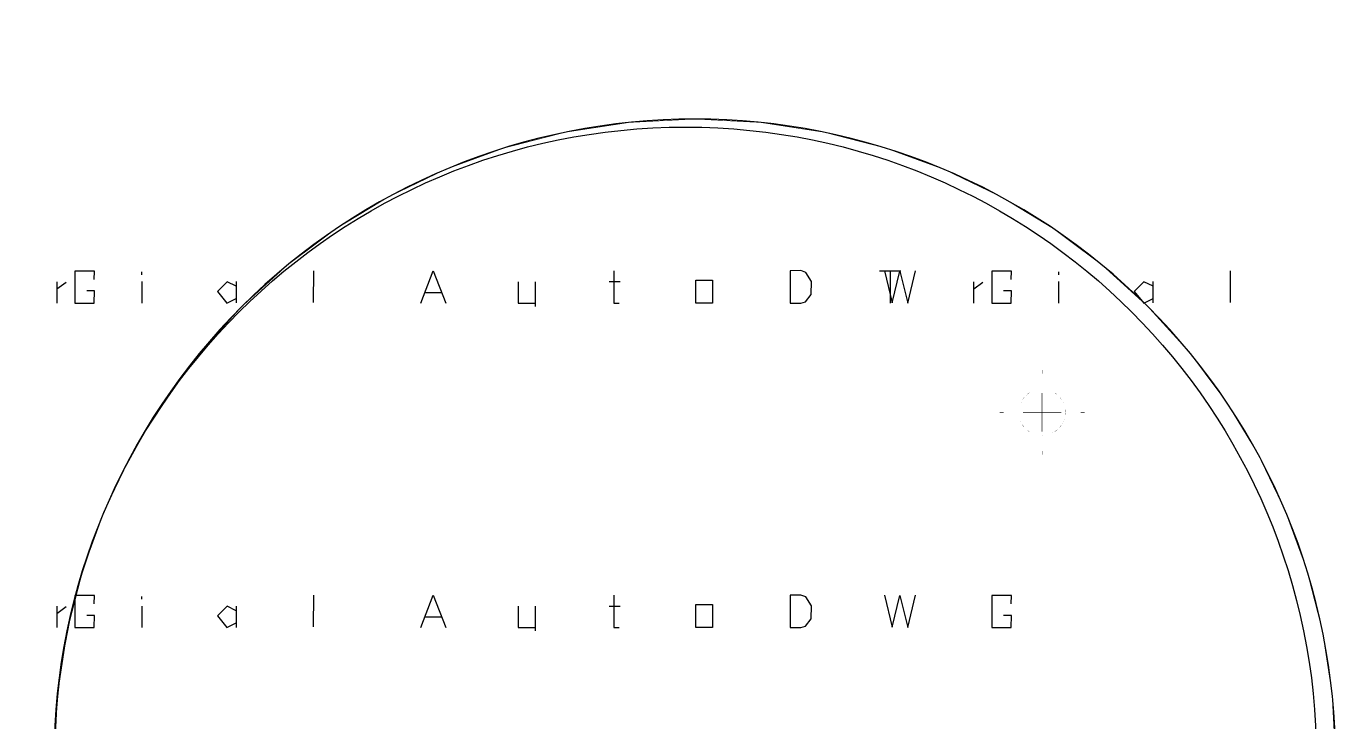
# Model space of a CAD drawing. Extents: x 0 to 595, y -1 to 841.
# Drawn here: x 305.9 to 475.9, y 534.6 to 624.8 of the extents above; entities that cross this region are included whole.
import ezdxf

# ---------------------------------------------------------------- set-up
doc = ezdxf.new("R2010")
doc.units = 0
doc.header["$MEASUREMENT"] = 0
doc.header["$XCLIPFRAME"] = 2
doc.linetypes.add('atContinuous2', pattern=[0])
for name, color, linetype in [('at_Entity', 7, 'Continuous'), ('at_Rect', 7, 'Continuous'), ('at_Solid', 7, 'Continuous'), ('at_Text', 7, 'Continuous')]:
    doc.layers.add(name, color=color, linetype=linetype)
picture_1 = doc.add_image_def('image1.jpg', size_in_pixel=(1446, 2048))

msp = doc.modelspace()

# ---------------------------------------------------------------- linework, layer by layer
at = {"color": 28}
for p, q in [((314.76, 593.03), (312.22, 593.03)), ((312.22, 593.03), (312.22, 588.89)), ((314.73, 591.97), (314.76, 593.03)), ((314.76, 590.47), (313.75, 590.47)), ((314.73, 588.89), (314.76, 590.47)), ((312.22, 588.89), (314.73, 588.89))]:
    msp.add_line(p, q, dxfattribs=at)
at = {"layer": 'at_Entity', "color": 28}
for p, q in [((416.56, 593.1), (419.34, 593.1)), ((417.94, 593.1), (417.94, 588.89)), ((428.75, 591.67), (428.75, 588.89)), ((428.78, 590.73), (429.96, 591.62)), ((439.78, 591.68), (439.78, 588.89)), ((439.79, 592.57), (439.79, 592.94)), ((450.85, 591.67), (449.59, 590.41)), ((452.02, 591.08), (450.85, 591.67)), ((452, 591.68), (452, 588.91)), ((462.03, 593.08), (462.02, 588.97)), ((449.59, 590.41), (450.82, 588.89)), ((450.82, 588.89), (452.02, 589.49)), ((320.9, 550.49), (320.9, 550.86)), ((343.14, 551), (343.12, 546.9)), ((309.86, 549.59), (309.86, 546.81)), ((309.89, 548.66), (311.07, 549.54)), ((320.88, 549.6), (320.88, 546.81)), ((331.96, 549.59), (330.7, 548.33)), ((333.12, 549), (331.96, 549.59)), ((333.11, 549.6), (333.11, 546.84)), ((330.7, 548.33), (331.93, 546.81)), ((331.93, 546.81), (333.12, 547.41))]:
    msp.add_line(p, q, dxfattribs=at)
at = {"layer": 'at_Entity', "color": 7}
for points in [[(309.55, 529.7, 0.0822, 0.0822, 0), (309.98, 538.2, 0.0822, 0.0822, 0), (311.24, 546.45, 0.0822, 0.0822, 0), (313.29, 554.42, 0.0822, 0.0822, 0), (316.08, 562.05, 0.0822, 0.0822, 0), (319.58, 569.31, 0.0822, 0.0822, 0), (323.73, 576.16, 0.0822, 0.0822, 0), (328.51, 582.55, 0.0822, 0.0822, 0), (333.87, 588.44, 0.0822, 0.0822, 0), (339.76, 593.8, 0.0822, 0.0822, 0), (346.15, 598.58, 0.0822, 0.0822, 0), (353, 602.73, 0.0822, 0.0822, 0), (360.26, 606.23, 0.0822, 0.0822, 0), (367.89, 609.02, 0.0822, 0.0822, 0), (375.86, 611.07, 0.0822, 0.0822, 0), (384.11, 612.33, 0.0822, 0.0822, 0), (392.61, 612.77, 0.0822, 0.0822, 0), (401.12, 612.33, 0.0822, 0.0822, 0), (409.37, 611.06, 0.0822, 0.0822, 0), (417.34, 609.01, 0.0822, 0.0822, 0), (424.97, 606.22, 0.0822, 0.0822, 0), (432.22, 602.73, 0.0822, 0.0822, 0), (439.06, 598.57, 0.0822, 0.0822, 0), (445.45, 593.79, 0.0822, 0.0822, 0), (451.34, 588.44, 0.0822, 0.0822, 0), (456.7, 582.54, 0.0822, 0.0822, 0), (461.47, 576.15, 0.0822, 0.0822, 0), (465.63, 569.31, 0.0822, 0.0822, 0), (469.12, 562.05, 0.0822, 0.0822, 0), (471.92, 554.42, 0.0822, 0.0822, 0), (473.97, 546.45, 0.0822, 0.0822, 0), (475.24, 538.2, 0.0822, 0.0822, 0), (475.68, 529.7, 0.0822, 0.0822, 0)], [(437.64, 579.75, 0.0487, 0.0487, 0), (437.64, 580.23, 0.0487, 0.0487, 0)], [(437.92, 577.73, 0.00212, 0.00212, 0), (437.96, 577.73, 0.00212, 0.00212, 0), (438, 577.71, 0.00212, 0.00212, 0), (438.11, 577.71, 0.00212, 0.00212, 0), (438.15, 577.69, 0.00212, 0.00212, 0), (438.21, 577.69, 0.00212, 0.00212, 0), (438.26, 577.67, 0.00212, 0.00212, 0), (438.32, 577.67, 0.00212, 0.00212, 0), (438.36, 577.65, 0.00212, 0.00212, 0), (438.4, 577.65, 0.00212, 0.00212, 0), (438.43, 577.63, 0.00212, 0.00212, 0), (438.47, 577.63, 0.00212, 0.00212, 0), (438.51, 577.61, 0.00212, 0.00212, 0), (438.53, 577.61, 0.00212, 0.00212, 0), (438.57, 577.59, 0.00212, 0.00212, 0), (438.62, 577.59, 0.00212, 0.00212, 0), (438.64, 577.56, 0.00212, 0.00212, 0), (438.68, 577.56, 0.00212, 0.00212, 0), (438.72, 577.54, 0.00212, 0.00212, 0), (438.74, 577.52, 0.00212, 0.00212, 0), (438.79, 577.52, 0.00212, 0.00212, 0), (438.81, 577.5, 0.00212, 0.00212, 0), (438.85, 577.48, 0.00212, 0.00212, 0), (438.89, 577.48, 0.00212, 0.00212, 0), (438.91, 577.46, 0.00212, 0.00212, 0), (438.96, 577.44, 0.00212, 0.00212, 0), (438.98, 577.42, 0.00212, 0.00212, 0), (439.02, 577.42, 0.00212, 0.00212, 0), (439.04, 577.39, 0.00212, 0.00212, 0), (439.08, 577.37, 0.00212, 0.00212, 0), (439.1, 577.35, 0.00212, 0.00212, 0), (439.15, 577.33, 0.00212, 0.00212, 0), (439.19, 577.31, 0.00212, 0.00212, 0), (439.23, 577.27, 0.00212, 0.00212, 0), (439.27, 577.27, 0.00212, 0.00212, 0), (439.29, 577.25, 0.00212, 0.00212, 0), (439.55, 577.06, 0.00212, 0.00212, 0), (439.57, 577.03, 0.00212, 0.00212, 0), (439.59, 577.01, 0.00212, 0.00212, 0), (439.63, 576.99, 0.00212, 0.00212, 0), (439.68, 576.95, 0.00212, 0.00212, 0), (439.7, 576.91, 0.00212, 0.00212, 0), (439.74, 576.89, 0.00212, 0.00212, 0), (439.78, 576.84, 0.00212, 0.00212, 0), (439.8, 576.8, 0.00212, 0.00212, 0), (439.85, 576.78, 0.00212, 0.00212, 0), (439.87, 576.76, 0.00212, 0.00212, 0), (439.89, 576.74, 0.00212, 0.00212, 0), (439.91, 576.7, 0.00212, 0.00212, 0), (439.93, 576.67, 0.00212, 0.00212, 0), (439.95, 576.65, 0.00212, 0.00212, 0), (440.14, 576.4, 0.00212, 0.00212, 0), (440.16, 576.38, 0.00212, 0.00212, 0), (440.16, 576.34, 0.00212, 0.00212, 0), (440.18, 576.31, 0.00212, 0.00212, 0), (440.21, 576.29, 0.00212, 0.00212, 0), (440.23, 576.25, 0.00212, 0.00212, 0), (440.25, 576.21, 0.00212, 0.00212, 0), (440.27, 576.19, 0.00212, 0.00212, 0), (440.29, 576.15, 0.00212, 0.00212, 0), (440.31, 576.12, 0.00212, 0.00212, 0), (440.31, 576.08, 0.00212, 0.00212, 0), (440.33, 576.06, 0.00212, 0.00212, 0), (440.35, 576.02, 0.00212, 0.00212, 0), (440.37, 576, 0.00212, 0.00212, 0), (440.37, 575.95, 0.00212, 0.00212, 0), (440.4, 575.91, 0.00212, 0.00212, 0), (440.42, 575.89, 0.00212, 0.00212, 0), (440.42, 575.85, 0.00212, 0.00212, 0), (440.44, 575.83, 0.00212, 0.00212, 0), (440.46, 575.79, 0.00212, 0.00212, 0), (440.46, 575.74, 0.00212, 0.00212, 0), (440.48, 575.72, 0.00212, 0.00212, 0), (440.48, 575.68, 0.00212, 0.00212, 0), (440.5, 575.64, 0.00212, 0.00212, 0), (440.5, 575.62, 0.00212, 0.00212, 0), (440.52, 575.57, 0.00212, 0.00212, 0), (440.52, 575.53, 0.00212, 0.00212, 0), (440.54, 575.51, 0.00212, 0.00212, 0), (440.54, 575.47, 0.00212, 0.00212, 0), (440.57, 575.42, 0.00212, 0.00212, 0), (440.57, 575.36, 0.00212, 0.00212, 0), (440.59, 575.32, 0.00212, 0.00212, 0), (440.59, 575.26, 0.00212, 0.00212, 0), (440.61, 575.21, 0.00212, 0.00212, 0), (440.61, 575.11, 0.00212, 0.00212, 0), (440.63, 575.06, 0.00212, 0.00212, 0), (440.63, 574.77, 0.00212, 0.00212, 0), (440.65, 574.73, 0.00212, 0.00212, 0), (440.63, 574.7, 0.00212, 0.00212, 0), (440.63, 574.41, 0.00212, 0.00212, 0), (440.61, 574.37, 0.00212, 0.00212, 0), (440.61, 574.26, 0.00212, 0.00212, 0), (440.59, 574.22, 0.00212, 0.00212, 0), (440.59, 574.15, 0.00212, 0.00212, 0), (440.57, 574.11, 0.00212, 0.00212, 0), (440.57, 574.05, 0.00212, 0.00212, 0), (440.54, 574.01, 0.00212, 0.00212, 0), (440.54, 573.96, 0.00212, 0.00212, 0), (440.52, 573.94, 0.00212, 0.00212, 0), (440.52, 573.9, 0.00212, 0.00212, 0), (440.5, 573.86, 0.00212, 0.00212, 0), (440.5, 573.84, 0.00212, 0.00212, 0), (440.48, 573.79, 0.00212, 0.00212, 0), (440.48, 573.75, 0.00212, 0.00212, 0), (440.46, 573.73, 0.00212, 0.00212, 0), (440.46, 573.69, 0.00212, 0.00212, 0), (440.44, 573.65, 0.00212, 0.00212, 0), (440.42, 573.62, 0.00212, 0.00212, 0), (440.42, 573.58, 0.00212, 0.00212, 0), (440.4, 573.56, 0.00212, 0.00212, 0), (440.37, 573.52, 0.00212, 0.00212, 0), (440.37, 573.48, 0.00212, 0.00212, 0), (440.35, 573.46, 0.00212, 0.00212, 0), (440.33, 573.41, 0.00212, 0.00212, 0), (440.31, 573.39, 0.00212, 0.00212, 0), (440.31, 573.35, 0.00212, 0.00212, 0), (440.29, 573.33, 0.00212, 0.00212, 0), (440.27, 573.29, 0.00212, 0.00212, 0), (440.25, 573.26, 0.00212, 0.00212, 0), (440.23, 573.22, 0.00212, 0.00212, 0), (440.21, 573.18, 0.00212, 0.00212, 0), (440.18, 573.16, 0.00212, 0.00212, 0), (440.16, 573.14, 0.00212, 0.00212, 0), (440.16, 573.1, 0.00212, 0.00212, 0), (440.14, 573.07, 0.00212, 0.00212, 0), (439.95, 572.82, 0.00212, 0.00212, 0), (439.93, 572.8, 0.00212, 0.00212, 0), (439.91, 572.78, 0.00212, 0.00212, 0), (439.89, 572.74, 0.00212, 0.00212, 0), (439.87, 572.71, 0.00212, 0.00212, 0), (439.85, 572.69, 0.00212, 0.00212, 0), (439.8, 572.67, 0.00212, 0.00212, 0), (439.78, 572.63, 0.00212, 0.00212, 0), (439.76, 572.61, 0.00212, 0.00212, 0), (439.74, 572.59, 0.00212, 0.00212, 0), (439.7, 572.57, 0.00212, 0.00212, 0), (439.68, 572.52, 0.00212, 0.00212, 0), (439.63, 572.48, 0.00212, 0.00212, 0), (439.59, 572.46, 0.00212, 0.00212, 0), (439.55, 572.42, 0.00212, 0.00212, 0), (439.29, 572.23, 0.00212, 0.00212, 0), (439.27, 572.21, 0.00212, 0.00212, 0), (439.23, 572.21, 0.00212, 0.00212, 0), (439.21, 572.18, 0.00212, 0.00212, 0), (439.19, 572.16, 0.00212, 0.00212, 0), (439.1, 572.12, 0.00212, 0.00212, 0), (439.08, 572.1, 0.00212, 0.00212, 0), (439.04, 572.08, 0.00212, 0.00212, 0), (439.02, 572.06, 0.00212, 0.00212, 0), (438.98, 572.06, 0.00212, 0.00212, 0), (438.96, 572.04, 0.00212, 0.00212, 0), (438.91, 572.01, 0.00212, 0.00212, 0), (438.89, 571.99, 0.00212, 0.00212, 0), (438.85, 571.99, 0.00212, 0.00212, 0), (438.81, 571.97, 0.00212, 0.00212, 0), (438.79, 571.95, 0.00212, 0.00212, 0), (438.74, 571.95, 0.00212, 0.00212, 0), (438.72, 571.93, 0.00212, 0.00212, 0), (438.68, 571.91, 0.00212, 0.00212, 0), (438.64, 571.91, 0.00212, 0.00212, 0), (438.62, 571.89, 0.00212, 0.00212, 0), (438.57, 571.89, 0.00212, 0.00212, 0), (438.53, 571.87, 0.00212, 0.00212, 0), (438.51, 571.87, 0.00212, 0.00212, 0), (438.47, 571.85, 0.00212, 0.00212, 0), (438.43, 571.85, 0.00212, 0.00212, 0), (438.4, 571.82, 0.00212, 0.00212, 0), (438.36, 571.82, 0.00212, 0.00212, 0), (438.32, 571.8, 0.00212, 0.00212, 0), (438.26, 571.8, 0.00212, 0.00212, 0), (438.21, 571.78, 0.00212, 0.00212, 0), (438.15, 571.78, 0.00212, 0.00212, 0), (438.11, 571.76, 0.00212, 0.00212, 0), (438, 571.76, 0.00212, 0.00212, 0), (437.96, 571.74, 0.00212, 0.00212, 0), (437.66, 571.74, 0.00212, 0.00212, 0), (437.64, 571.72, 0.00212, 0.00212, 0), (437.6, 571.74, 0.00212, 0.00212, 0), (437.3, 571.74, 0.00212, 0.00212, 0), (437.26, 571.76, 0.00212, 0.00212, 0), (437.16, 571.76, 0.00212, 0.00212, 0), (437.11, 571.78, 0.00212, 0.00212, 0), (437.05, 571.78, 0.00212, 0.00212, 0), (437.01, 571.8, 0.00212, 0.00212, 0), (436.94, 571.8, 0.00212, 0.00212, 0), (436.9, 571.82, 0.00212, 0.00212, 0), (436.86, 571.82, 0.00212, 0.00212, 0), (436.84, 571.85, 0.00212, 0.00212, 0), (436.8, 571.85, 0.00212, 0.00212, 0), (436.75, 571.87, 0.00212, 0.00212, 0), (436.73, 571.87, 0.00212, 0.00212, 0), (436.69, 571.89, 0.00212, 0.00212, 0), (436.65, 571.89, 0.00212, 0.00212, 0), (436.63, 571.91, 0.00212, 0.00212, 0), (436.58, 571.91, 0.00212, 0.00212, 0), (436.54, 571.93, 0.00212, 0.00212, 0), (436.52, 571.95, 0.00212, 0.00212, 0), (436.48, 571.95, 0.00212, 0.00212, 0), (436.46, 571.97, 0.00212, 0.00212, 0), (436.41, 571.99, 0.00212, 0.00212, 0), (436.37, 571.99, 0.00212, 0.00212, 0), (436.35, 572.01, 0.00212, 0.00212, 0), (436.31, 572.04, 0.00212, 0.00212, 0), (436.29, 572.06, 0.00212, 0.00212, 0), (436.24, 572.06, 0.00212, 0.00212, 0), (436.22, 572.08, 0.00212, 0.00212, 0), (436.18, 572.1, 0.00212, 0.00212, 0), (436.16, 572.12, 0.00212, 0.00212, 0), (436.12, 572.14, 0.00212, 0.00212, 0), (436.08, 572.16, 0.00212, 0.00212, 0), (436.03, 572.21, 0.00212, 0.00212, 0), (435.99, 572.21, 0.00212, 0.00212, 0), (435.97, 572.23, 0.00212, 0.00212, 0), (435.71, 572.42, 0.00212, 0.00212, 0), (435.69, 572.44, 0.00212, 0.00212, 0), (435.67, 572.46, 0.00212, 0.00212, 0), (435.63, 572.48, 0.00212, 0.00212, 0), (435.61, 572.5, 0.00212, 0.00212, 0), (435.59, 572.52, 0.00212, 0.00212, 0), (435.57, 572.57, 0.00212, 0.00212, 0), (435.52, 572.59, 0.00212, 0.00212, 0), (435.5, 572.61, 0.00212, 0.00212, 0), (435.48, 572.63, 0.00212, 0.00212, 0), (435.46, 572.67, 0.00212, 0.00212, 0), (435.42, 572.69, 0.00212, 0.00212, 0), (435.38, 572.74, 0.00212, 0.00212, 0), (435.35, 572.78, 0.00212, 0.00212, 0), (435.33, 572.8, 0.00212, 0.00212, 0), (435.31, 572.82, 0.00212, 0.00212, 0), (435.12, 573.07, 0.00212, 0.00212, 0), (435.1, 573.1, 0.00212, 0.00212, 0), (435.1, 573.14, 0.00212, 0.00212, 0), (435.06, 573.18, 0.00212, 0.00212, 0), (435.04, 573.22, 0.00212, 0.00212, 0), (435.02, 573.26, 0.00212, 0.00212, 0), (434.99, 573.29, 0.00212, 0.00212, 0), (434.97, 573.33, 0.00212, 0.00212, 0), (434.95, 573.35, 0.00212, 0.00212, 0), (434.95, 573.39, 0.00212, 0.00212, 0), (434.93, 573.41, 0.00212, 0.00212, 0), (434.91, 573.46, 0.00212, 0.00212, 0), (434.89, 573.48, 0.00212, 0.00212, 0), (434.89, 573.52, 0.00212, 0.00212, 0), (434.87, 573.56, 0.00212, 0.00212, 0), (434.85, 573.58, 0.00212, 0.00212, 0), (434.85, 573.62, 0.00212, 0.00212, 0), (434.83, 573.65, 0.00212, 0.00212, 0), (434.8, 573.69, 0.00212, 0.00212, 0), (434.8, 573.73, 0.00212, 0.00212, 0), (434.78, 573.75, 0.00212, 0.00212, 0), (434.78, 573.79, 0.00212, 0.00212, 0), (434.76, 573.84, 0.00212, 0.00212, 0), (434.76, 573.86, 0.00212, 0.00212, 0), (434.74, 573.9, 0.00212, 0.00212, 0), (434.74, 573.94, 0.00212, 0.00212, 0), (434.72, 573.96, 0.00212, 0.00212, 0), (434.72, 574.01, 0.00212, 0.00212, 0), (434.7, 574.05, 0.00212, 0.00212, 0), (434.7, 574.11, 0.00212, 0.00212, 0), (434.68, 574.15, 0.00212, 0.00212, 0), (434.68, 574.22, 0.00212, 0.00212, 0), (434.66, 574.26, 0.00212, 0.00212, 0), (434.66, 574.37, 0.00212, 0.00212, 0), (434.63, 574.41, 0.00212, 0.00212, 0), (434.63, 574.45, 0.00212, 0.00212, 0)], [(434.63, 575.02, 0.00212, 0.00212, 0), (434.63, 575.06, 0.00212, 0.00212, 0), (434.66, 575.11, 0.00212, 0.00212, 0), (434.66, 575.21, 0.00212, 0.00212, 0), (434.68, 575.26, 0.00212, 0.00212, 0), (434.68, 575.32, 0.00212, 0.00212, 0), (434.7, 575.36, 0.00212, 0.00212, 0), (434.7, 575.42, 0.00212, 0.00212, 0), (434.72, 575.47, 0.00212, 0.00212, 0), (434.72, 575.51, 0.00212, 0.00212, 0), (434.74, 575.53, 0.00212, 0.00212, 0), (434.74, 575.57, 0.00212, 0.00212, 0), (434.76, 575.62, 0.00212, 0.00212, 0), (434.76, 575.64, 0.00212, 0.00212, 0), (434.78, 575.68, 0.00212, 0.00212, 0), (434.78, 575.72, 0.00212, 0.00212, 0), (434.8, 575.74, 0.00212, 0.00212, 0), (434.8, 575.79, 0.00212, 0.00212, 0), (434.83, 575.83, 0.00212, 0.00212, 0), (434.85, 575.85, 0.00212, 0.00212, 0), (434.85, 575.89, 0.00212, 0.00212, 0), (434.87, 575.91, 0.00212, 0.00212, 0), (434.89, 575.95, 0.00212, 0.00212, 0), (434.89, 576, 0.00212, 0.00212, 0), (434.91, 576.02, 0.00212, 0.00212, 0), (434.93, 576.06, 0.00212, 0.00212, 0), (434.95, 576.08, 0.00212, 0.00212, 0), (434.95, 576.12, 0.00212, 0.00212, 0), (434.97, 576.15, 0.00212, 0.00212, 0), (434.99, 576.19, 0.00212, 0.00212, 0), (435.02, 576.21, 0.00212, 0.00212, 0), (435.06, 576.29, 0.00212, 0.00212, 0), (435.08, 576.31, 0.00212, 0.00212, 0), (435.1, 576.34, 0.00212, 0.00212, 0), (435.1, 576.38, 0.00212, 0.00212, 0), (435.12, 576.4, 0.00212, 0.00212, 0)], [(434.63, 575.02, 0.00212, 0.00212, 0), (434.63, 575.06, 0.00212, 0.00212, 0), (434.66, 575.11, 0.00212, 0.00212, 0), (434.66, 575.21, 0.00212, 0.00212, 0), (434.68, 575.26, 0.00212, 0.00212, 0), (434.68, 575.32, 0.00212, 0.00212, 0), (434.7, 575.36, 0.00212, 0.00212, 0), (434.7, 575.42, 0.00212, 0.00212, 0), (434.72, 575.47, 0.00212, 0.00212, 0), (434.72, 575.51, 0.00212, 0.00212, 0), (434.74, 575.53, 0.00212, 0.00212, 0), (434.74, 575.57, 0.00212, 0.00212, 0), (434.76, 575.62, 0.00212, 0.00212, 0), (434.76, 575.64, 0.00212, 0.00212, 0), (434.78, 575.68, 0.00212, 0.00212, 0), (434.78, 575.72, 0.00212, 0.00212, 0), (434.8, 575.74, 0.00212, 0.00212, 0), (434.8, 575.79, 0.00212, 0.00212, 0), (434.83, 575.83, 0.00212, 0.00212, 0), (434.85, 575.85, 0.00212, 0.00212, 0), (434.85, 575.89, 0.00212, 0.00212, 0), (434.87, 575.91, 0.00212, 0.00212, 0), (434.89, 575.95, 0.00212, 0.00212, 0), (434.89, 576, 0.00212, 0.00212, 0), (434.91, 576.02, 0.00212, 0.00212, 0), (434.93, 576.06, 0.00212, 0.00212, 0), (434.95, 576.08, 0.00212, 0.00212, 0), (434.95, 576.12, 0.00212, 0.00212, 0), (434.97, 576.15, 0.00212, 0.00212, 0), (434.99, 576.19, 0.00212, 0.00212, 0), (435.02, 576.21, 0.00212, 0.00212, 0), (435.06, 576.29, 0.00212, 0.00212, 0), (435.08, 576.31, 0.00212, 0.00212, 0), (435.1, 576.34, 0.00212, 0.00212, 0), (435.1, 576.38, 0.00212, 0.00212, 0), (435.12, 576.4, 0.00212, 0.00212, 0)], [(435.12, 576.4, 0.0318, 0.0318, 0), (435.31, 576.65, 0.0318, 0.0318, 0)], [(435.12, 576.4, 0.0318, 0.0318, 0), (435.31, 576.65, 0.0318, 0.0318, 0)], [(435.31, 576.65, 0.00212, 0.00212, 0), (435.35, 576.7, 0.00212, 0.00212, 0), (435.38, 576.74, 0.00212, 0.00212, 0), (435.4, 576.76, 0.00212, 0.00212, 0), (435.42, 576.78, 0.00212, 0.00212, 0), (435.46, 576.8, 0.00212, 0.00212, 0), (435.48, 576.84, 0.00212, 0.00212, 0), (435.5, 576.87, 0.00212, 0.00212, 0), (435.52, 576.89, 0.00212, 0.00212, 0), (435.57, 576.91, 0.00212, 0.00212, 0), (435.59, 576.95, 0.00212, 0.00212, 0), (435.61, 576.97, 0.00212, 0.00212, 0), (435.63, 576.99, 0.00212, 0.00212, 0), (435.67, 577.01, 0.00212, 0.00212, 0), (435.69, 577.03, 0.00212, 0.00212, 0), (435.71, 577.06, 0.00212, 0.00212, 0), (435.97, 577.25, 0.00212, 0.00212, 0), (435.99, 577.27, 0.00212, 0.00212, 0), (436.03, 577.27, 0.00212, 0.00212, 0), (436.05, 577.29, 0.00212, 0.00212, 0), (436.08, 577.31, 0.00212, 0.00212, 0), (436.12, 577.33, 0.00212, 0.00212, 0), (436.16, 577.35, 0.00212, 0.00212, 0), (436.18, 577.37, 0.00212, 0.00212, 0), (436.22, 577.39, 0.00212, 0.00212, 0), (436.24, 577.42, 0.00212, 0.00212, 0), (436.29, 577.42, 0.00212, 0.00212, 0), (436.31, 577.44, 0.00212, 0.00212, 0), (436.35, 577.46, 0.00212, 0.00212, 0), (436.37, 577.48, 0.00212, 0.00212, 0), (436.41, 577.48, 0.00212, 0.00212, 0), (436.46, 577.5, 0.00212, 0.00212, 0), (436.48, 577.52, 0.00212, 0.00212, 0), (436.52, 577.52, 0.00212, 0.00212, 0), (436.54, 577.54, 0.00212, 0.00212, 0), (436.58, 577.56, 0.00212, 0.00212, 0), (436.63, 577.56, 0.00212, 0.00212, 0), (436.65, 577.59, 0.00212, 0.00212, 0), (436.69, 577.59, 0.00212, 0.00212, 0), (436.73, 577.61, 0.00212, 0.00212, 0), (436.75, 577.61, 0.00212, 0.00212, 0), (436.8, 577.63, 0.00212, 0.00212, 0), (436.84, 577.63, 0.00212, 0.00212, 0), (436.86, 577.65, 0.00212, 0.00212, 0), (436.9, 577.65, 0.00212, 0.00212, 0), (436.94, 577.67, 0.00212, 0.00212, 0), (437.01, 577.67, 0.00212, 0.00212, 0), (437.05, 577.69, 0.00212, 0.00212, 0), (437.11, 577.69, 0.00212, 0.00212, 0), (437.16, 577.71, 0.00212, 0.00212, 0), (437.26, 577.71, 0.00212, 0.00212, 0), (437.3, 577.73, 0.00212, 0.00212, 0), (437.35, 577.73, 0.00212, 0.00212, 0)], [(435.31, 576.65, 0.003, 0.003, 0), (435.35, 576.7, 0.003, 0.003, 0), (435.38, 576.74, 0.003, 0.003, 0), (435.4, 576.76, 0.003, 0.003, 0), (435.42, 576.78, 0.003, 0.003, 0), (435.46, 576.8, 0.003, 0.003, 0), (435.48, 576.84, 0.003, 0.003, 0), (435.5, 576.87, 0.003, 0.003, 0), (435.52, 576.89, 0.003, 0.003, 0), (435.57, 576.91, 0.003, 0.003, 0), (435.59, 576.95, 0.003, 0.003, 0), (435.61, 576.97, 0.003, 0.003, 0), (435.63, 576.99, 0.003, 0.003, 0), (435.67, 577.01, 0.003, 0.003, 0), (435.69, 577.03, 0.003, 0.003, 0), (435.71, 577.06, 0.003, 0.003, 0)], [(435.71, 577.06, 0.0318, 0.0318, 0), (435.97, 577.25, 0.0318, 0.0318, 0)], [(435.97, 577.25, 0.00212, 0.00212, 0), (435.99, 577.27, 0.00212, 0.00212, 0), (436.03, 577.27, 0.00212, 0.00212, 0), (436.05, 577.29, 0.00212, 0.00212, 0), (436.08, 577.31, 0.00212, 0.00212, 0), (436.12, 577.33, 0.00212, 0.00212, 0), (436.16, 577.35, 0.00212, 0.00212, 0), (436.18, 577.37, 0.00212, 0.00212, 0), (436.22, 577.39, 0.00212, 0.00212, 0), (436.24, 577.42, 0.00212, 0.00212, 0), (436.29, 577.42, 0.00212, 0.00212, 0), (436.31, 577.44, 0.00212, 0.00212, 0), (436.35, 577.46, 0.00212, 0.00212, 0), (436.37, 577.48, 0.00212, 0.00212, 0), (436.41, 577.48, 0.00212, 0.00212, 0), (436.46, 577.5, 0.00212, 0.00212, 0), (436.48, 577.52, 0.00212, 0.00212, 0), (436.52, 577.52, 0.00212, 0.00212, 0), (436.54, 577.54, 0.00212, 0.00212, 0), (436.58, 577.56, 0.00212, 0.00212, 0), (436.63, 577.56, 0.00212, 0.00212, 0), (436.65, 577.59, 0.00212, 0.00212, 0), (436.69, 577.59, 0.00212, 0.00212, 0), (436.73, 577.61, 0.00212, 0.00212, 0), (436.75, 577.61, 0.00212, 0.00212, 0), (436.8, 577.63, 0.00212, 0.00212, 0), (436.84, 577.63, 0.00212, 0.00212, 0), (436.86, 577.65, 0.00212, 0.00212, 0), (436.9, 577.65, 0.00212, 0.00212, 0), (436.94, 577.67, 0.00212, 0.00212, 0), (437.01, 577.67, 0.00212, 0.00212, 0), (437.05, 577.69, 0.00212, 0.00212, 0), (437.11, 577.69, 0.00212, 0.00212, 0), (437.16, 577.71, 0.00212, 0.00212, 0), (437.26, 577.71, 0.00212, 0.00212, 0), (437.3, 577.73, 0.00212, 0.00212, 0), (437.35, 577.73, 0.00212, 0.00212, 0)], [(437.64, 574.73, 0.0822, 0.0822, 0), (437.64, 577.25, 0.0822, 0.0822, 0)], [(437.92, 577.73, 0.00212, 0.00212, 0), (437.96, 577.73, 0.00212, 0.00212, 0), (438, 577.71, 0.00212, 0.00212, 0), (438.11, 577.71, 0.00212, 0.00212, 0), (438.15, 577.69, 0.00212, 0.00212, 0), (438.21, 577.69, 0.00212, 0.00212, 0), (438.26, 577.67, 0.00212, 0.00212, 0), (438.32, 577.67, 0.00212, 0.00212, 0), (438.36, 577.65, 0.00212, 0.00212, 0), (438.4, 577.65, 0.00212, 0.00212, 0), (438.43, 577.63, 0.00212, 0.00212, 0), (438.47, 577.63, 0.00212, 0.00212, 0), (438.51, 577.61, 0.00212, 0.00212, 0), (438.53, 577.61, 0.00212, 0.00212, 0), (438.57, 577.59, 0.00212, 0.00212, 0), (438.62, 577.59, 0.00212, 0.00212, 0), (438.64, 577.56, 0.00212, 0.00212, 0), (438.68, 577.56, 0.00212, 0.00212, 0), (438.72, 577.54, 0.00212, 0.00212, 0), (438.74, 577.52, 0.00212, 0.00212, 0), (438.79, 577.52, 0.00212, 0.00212, 0), (438.81, 577.5, 0.00212, 0.00212, 0), (438.85, 577.48, 0.00212, 0.00212, 0), (438.89, 577.48, 0.00212, 0.00212, 0), (438.91, 577.46, 0.00212, 0.00212, 0), (438.96, 577.44, 0.00212, 0.00212, 0), (438.98, 577.42, 0.00212, 0.00212, 0), (439.02, 577.42, 0.00212, 0.00212, 0), (439.04, 577.39, 0.00212, 0.00212, 0), (439.08, 577.37, 0.00212, 0.00212, 0), (439.1, 577.35, 0.00212, 0.00212, 0), (439.15, 577.33, 0.00212, 0.00212, 0), (439.19, 577.31, 0.00212, 0.00212, 0), (439.23, 577.27, 0.00212, 0.00212, 0), (439.27, 577.27, 0.00212, 0.00212, 0), (439.29, 577.25, 0.00212, 0.00212, 0)], [(439.29, 577.25, 0.0318, 0.0318, 0), (439.55, 577.06, 0.0318, 0.0318, 0)], [(439.55, 577.06, 0.003, 0.003, 0), (439.57, 577.03, 0.003, 0.003, 0), (439.59, 577.01, 0.003, 0.003, 0), (439.63, 576.99, 0.003, 0.003, 0), (439.68, 576.95, 0.003, 0.003, 0), (439.7, 576.91, 0.003, 0.003, 0), (439.74, 576.89, 0.003, 0.003, 0), (439.78, 576.84, 0.003, 0.003, 0), (439.8, 576.8, 0.003, 0.003, 0), (439.85, 576.78, 0.003, 0.003, 0), (439.87, 576.76, 0.003, 0.003, 0), (439.89, 576.74, 0.003, 0.003, 0), (439.91, 576.7, 0.003, 0.003, 0), (439.93, 576.67, 0.003, 0.003, 0), (439.95, 576.65, 0.003, 0.003, 0)], [(439.95, 576.65, 0.0318, 0.0318, 0), (440.14, 576.4, 0.0318, 0.0318, 0)], [(440.14, 576.4, 0.00212, 0.00212, 0), (440.16, 576.38, 0.00212, 0.00212, 0), (440.16, 576.34, 0.00212, 0.00212, 0), (440.18, 576.31, 0.00212, 0.00212, 0), (440.21, 576.29, 0.00212, 0.00212, 0), (440.23, 576.25, 0.00212, 0.00212, 0), (440.25, 576.21, 0.00212, 0.00212, 0), (440.27, 576.19, 0.00212, 0.00212, 0), (440.29, 576.15, 0.00212, 0.00212, 0), (440.31, 576.12, 0.00212, 0.00212, 0), (440.31, 576.08, 0.00212, 0.00212, 0), (440.33, 576.06, 0.00212, 0.00212, 0), (440.35, 576.02, 0.00212, 0.00212, 0), (440.37, 576, 0.00212, 0.00212, 0), (440.37, 575.95, 0.00212, 0.00212, 0), (440.4, 575.91, 0.00212, 0.00212, 0), (440.42, 575.89, 0.00212, 0.00212, 0), (440.42, 575.85, 0.00212, 0.00212, 0), (440.44, 575.83, 0.00212, 0.00212, 0), (440.46, 575.79, 0.00212, 0.00212, 0), (440.46, 575.74, 0.00212, 0.00212, 0), (440.48, 575.72, 0.00212, 0.00212, 0), (440.48, 575.68, 0.00212, 0.00212, 0), (440.5, 575.64, 0.00212, 0.00212, 0), (440.5, 575.62, 0.00212, 0.00212, 0), (440.52, 575.57, 0.00212, 0.00212, 0), (440.52, 575.53, 0.00212, 0.00212, 0), (440.54, 575.51, 0.00212, 0.00212, 0), (440.54, 575.47, 0.00212, 0.00212, 0), (440.57, 575.42, 0.00212, 0.00212, 0), (440.57, 575.36, 0.00212, 0.00212, 0), (440.59, 575.32, 0.00212, 0.00212, 0), (440.59, 575.26, 0.00212, 0.00212, 0), (440.61, 575.21, 0.00212, 0.00212, 0), (440.61, 575.11, 0.00212, 0.00212, 0), (440.63, 575.06, 0.00212, 0.00212, 0), (440.63, 574.77, 0.00212, 0.00212, 0), (440.65, 574.73, 0.00212, 0.00212, 0), (440.63, 574.7, 0.00212, 0.00212, 0), (440.63, 574.41, 0.00212, 0.00212, 0), (440.61, 574.37, 0.00212, 0.00212, 0), (440.61, 574.26, 0.00212, 0.00212, 0), (440.59, 574.22, 0.00212, 0.00212, 0), (440.59, 574.15, 0.00212, 0.00212, 0), (440.57, 574.11, 0.00212, 0.00212, 0), (440.57, 574.05, 0.00212, 0.00212, 0), (440.54, 574.01, 0.00212, 0.00212, 0), (440.54, 573.96, 0.00212, 0.00212, 0), (440.52, 573.94, 0.00212, 0.00212, 0), (440.52, 573.9, 0.00212, 0.00212, 0), (440.5, 573.86, 0.00212, 0.00212, 0), (440.5, 573.84, 0.00212, 0.00212, 0), (440.48, 573.79, 0.00212, 0.00212, 0), (440.48, 573.75, 0.00212, 0.00212, 0), (440.46, 573.73, 0.00212, 0.00212, 0), (440.46, 573.69, 0.00212, 0.00212, 0), (440.44, 573.65, 0.00212, 0.00212, 0), (440.42, 573.62, 0.00212, 0.00212, 0), (440.42, 573.58, 0.00212, 0.00212, 0), (440.4, 573.56, 0.00212, 0.00212, 0), (440.37, 573.52, 0.00212, 0.00212, 0), (440.37, 573.48, 0.00212, 0.00212, 0), (440.35, 573.46, 0.00212, 0.00212, 0), (440.33, 573.41, 0.00212, 0.00212, 0), (440.31, 573.39, 0.00212, 0.00212, 0), (440.31, 573.35, 0.00212, 0.00212, 0), (440.29, 573.33, 0.00212, 0.00212, 0), (440.27, 573.29, 0.00212, 0.00212, 0), (440.25, 573.26, 0.00212, 0.00212, 0), (440.23, 573.22, 0.00212, 0.00212, 0), (440.21, 573.18, 0.00212, 0.00212, 0), (440.18, 573.16, 0.00212, 0.00212, 0), (440.16, 573.14, 0.00212, 0.00212, 0), (440.16, 573.1, 0.00212, 0.00212, 0), (440.14, 573.07, 0.00212, 0.00212, 0)], [(432.64, 574.73, 0.0508, 0.0508, 0), (432.14, 574.73, 0.0508, 0.0508, 0)], [(435.12, 573.07, 0.00212, 0.00212, 0), (435.1, 573.1, 0.00212, 0.00212, 0), (435.1, 573.14, 0.00212, 0.00212, 0), (435.06, 573.18, 0.00212, 0.00212, 0), (435.04, 573.22, 0.00212, 0.00212, 0), (435.02, 573.26, 0.00212, 0.00212, 0), (434.99, 573.29, 0.00212, 0.00212, 0), (434.97, 573.33, 0.00212, 0.00212, 0), (434.95, 573.35, 0.00212, 0.00212, 0), (434.95, 573.39, 0.00212, 0.00212, 0), (434.93, 573.41, 0.00212, 0.00212, 0), (434.91, 573.46, 0.00212, 0.00212, 0), (434.89, 573.48, 0.00212, 0.00212, 0), (434.89, 573.52, 0.00212, 0.00212, 0), (434.87, 573.56, 0.00212, 0.00212, 0), (434.85, 573.58, 0.00212, 0.00212, 0), (434.85, 573.62, 0.00212, 0.00212, 0), (434.83, 573.65, 0.00212, 0.00212, 0), (434.8, 573.69, 0.00212, 0.00212, 0), (434.8, 573.73, 0.00212, 0.00212, 0), (434.78, 573.75, 0.00212, 0.00212, 0), (434.78, 573.79, 0.00212, 0.00212, 0), (434.76, 573.84, 0.00212, 0.00212, 0), (434.76, 573.86, 0.00212, 0.00212, 0), (434.74, 573.9, 0.00212, 0.00212, 0), (434.74, 573.94, 0.00212, 0.00212, 0), (434.72, 573.96, 0.00212, 0.00212, 0), (434.72, 574.01, 0.00212, 0.00212, 0), (434.7, 574.05, 0.00212, 0.00212, 0), (434.7, 574.11, 0.00212, 0.00212, 0), (434.68, 574.15, 0.00212, 0.00212, 0), (434.68, 574.22, 0.00212, 0.00212, 0), (434.66, 574.26, 0.00212, 0.00212, 0), (434.66, 574.37, 0.00212, 0.00212, 0), (434.63, 574.41, 0.00212, 0.00212, 0), (434.63, 574.45, 0.00212, 0.00212, 0)], [(437.64, 574.73, 0.0822, 0.0822, 0), (435.14, 574.73, 0.0822, 0.0822, 0)], [(437.64, 574.73, 0.0822, 0.0822, 0), (437.64, 572.23, 0.0822, 0.0822, 0)], [(437.64, 574.73, 0.0822, 0.0822, 0), (440.14, 574.73, 0.0822, 0.0822, 0)], [(442.64, 574.73, 0.0508, 0.0508, 0), (443.15, 574.73, 0.0508, 0.0508, 0)], [(435.31, 572.82, 0.0318, 0.0318, 0), (435.12, 573.07, 0.0318, 0.0318, 0)], [(435.71, 572.42, 0.003, 0.003, 0), (435.69, 572.44, 0.003, 0.003, 0), (435.67, 572.46, 0.003, 0.003, 0), (435.63, 572.48, 0.003, 0.003, 0), (435.61, 572.5, 0.003, 0.003, 0), (435.59, 572.52, 0.003, 0.003, 0), (435.57, 572.57, 0.003, 0.003, 0), (435.52, 572.59, 0.003, 0.003, 0), (435.5, 572.61, 0.003, 0.003, 0), (435.48, 572.63, 0.003, 0.003, 0), (435.46, 572.67, 0.003, 0.003, 0), (435.42, 572.69, 0.003, 0.003, 0), (435.38, 572.74, 0.003, 0.003, 0), (435.35, 572.78, 0.003, 0.003, 0), (435.33, 572.8, 0.003, 0.003, 0), (435.31, 572.82, 0.003, 0.003, 0)], [(439.95, 572.82, 0.003, 0.003, 0), (439.93, 572.8, 0.003, 0.003, 0), (439.91, 572.78, 0.003, 0.003, 0), (439.89, 572.74, 0.003, 0.003, 0), (439.87, 572.71, 0.003, 0.003, 0), (439.85, 572.69, 0.003, 0.003, 0), (439.8, 572.67, 0.003, 0.003, 0), (439.78, 572.63, 0.003, 0.003, 0), (439.76, 572.61, 0.003, 0.003, 0), (439.74, 572.59, 0.003, 0.003, 0), (439.7, 572.57, 0.003, 0.003, 0), (439.68, 572.52, 0.003, 0.003, 0), (439.63, 572.48, 0.003, 0.003, 0), (439.59, 572.46, 0.003, 0.003, 0), (439.55, 572.42, 0.003, 0.003, 0)], [(440.14, 573.07, 0.0318, 0.0318, 0), (439.95, 572.82, 0.0318, 0.0318, 0)], [(435.97, 572.23, 0.0318, 0.0318, 0), (435.71, 572.42, 0.0318, 0.0318, 0)], [(439.29, 572.23, 0.00212, 0.00212, 0), (439.27, 572.21, 0.00212, 0.00212, 0), (439.23, 572.21, 0.00212, 0.00212, 0), (439.21, 572.18, 0.00212, 0.00212, 0), (439.19, 572.16, 0.00212, 0.00212, 0), (439.1, 572.12, 0.00212, 0.00212, 0), (439.08, 572.1, 0.00212, 0.00212, 0), (439.04, 572.08, 0.00212, 0.00212, 0), (439.02, 572.06, 0.00212, 0.00212, 0), (438.98, 572.06, 0.00212, 0.00212, 0), (438.96, 572.04, 0.00212, 0.00212, 0), (438.91, 572.01, 0.00212, 0.00212, 0), (438.89, 571.99, 0.00212, 0.00212, 0), (438.85, 571.99, 0.00212, 0.00212, 0), (438.81, 571.97, 0.00212, 0.00212, 0), (438.79, 571.95, 0.00212, 0.00212, 0), (438.74, 571.95, 0.00212, 0.00212, 0), (438.72, 571.93, 0.00212, 0.00212, 0), (438.68, 571.91, 0.00212, 0.00212, 0), (438.64, 571.91, 0.00212, 0.00212, 0), (438.62, 571.89, 0.00212, 0.00212, 0), (438.57, 571.89, 0.00212, 0.00212, 0), (438.53, 571.87, 0.00212, 0.00212, 0), (438.51, 571.87, 0.00212, 0.00212, 0), (438.47, 571.85, 0.00212, 0.00212, 0), (438.43, 571.85, 0.00212, 0.00212, 0), (438.4, 571.82, 0.00212, 0.00212, 0), (438.36, 571.82, 0.00212, 0.00212, 0), (438.32, 571.8, 0.00212, 0.00212, 0), (438.26, 571.8, 0.00212, 0.00212, 0), (438.21, 571.78, 0.00212, 0.00212, 0), (438.15, 571.78, 0.00212, 0.00212, 0), (438.11, 571.76, 0.00212, 0.00212, 0), (438, 571.76, 0.00212, 0.00212, 0), (437.96, 571.74, 0.00212, 0.00212, 0), (437.66, 571.74, 0.00212, 0.00212, 0), (437.64, 571.72, 0.00212, 0.00212, 0), (437.6, 571.74, 0.00212, 0.00212, 0), (437.3, 571.74, 0.00212, 0.00212, 0), (437.26, 571.76, 0.00212, 0.00212, 0), (437.16, 571.76, 0.00212, 0.00212, 0), (437.11, 571.78, 0.00212, 0.00212, 0), (437.05, 571.78, 0.00212, 0.00212, 0), (437.01, 571.8, 0.00212, 0.00212, 0), (436.94, 571.8, 0.00212, 0.00212, 0), (436.9, 571.82, 0.00212, 0.00212, 0), (436.86, 571.82, 0.00212, 0.00212, 0), (436.84, 571.85, 0.00212, 0.00212, 0), (436.8, 571.85, 0.00212, 0.00212, 0), (436.75, 571.87, 0.00212, 0.00212, 0), (436.73, 571.87, 0.00212, 0.00212, 0), (436.69, 571.89, 0.00212, 0.00212, 0), (436.65, 571.89, 0.00212, 0.00212, 0), (436.63, 571.91, 0.00212, 0.00212, 0), (436.58, 571.91, 0.00212, 0.00212, 0), (436.54, 571.93, 0.00212, 0.00212, 0), (436.52, 571.95, 0.00212, 0.00212, 0), (436.48, 571.95, 0.00212, 0.00212, 0), (436.46, 571.97, 0.00212, 0.00212, 0), (436.41, 571.99, 0.00212, 0.00212, 0), (436.37, 571.99, 0.00212, 0.00212, 0), (436.35, 572.01, 0.00212, 0.00212, 0), (436.31, 572.04, 0.00212, 0.00212, 0), (436.29, 572.06, 0.00212, 0.00212, 0), (436.24, 572.06, 0.00212, 0.00212, 0), (436.22, 572.08, 0.00212, 0.00212, 0), (436.18, 572.1, 0.00212, 0.00212, 0), (436.16, 572.12, 0.00212, 0.00212, 0), (436.12, 572.14, 0.00212, 0.00212, 0), (436.08, 572.16, 0.00212, 0.00212, 0), (436.03, 572.21, 0.00212, 0.00212, 0), (435.99, 572.21, 0.00212, 0.00212, 0), (435.97, 572.23, 0.00212, 0.00212, 0)], [(439.55, 572.42, 0.0318, 0.0318, 0), (439.29, 572.23, 0.0318, 0.0318, 0)], [(437.64, 569.73, 0.0487, 0.0487, 0), (437.64, 569.24, 0.0487, 0.0487, 0)]]:
    msp.add_lwpolyline(points, format="xyseb", dxfattribs=at)
at = {"layer": 'at_Entity', "color": 7, "linetype": 'atContinuous2'}
msp.add_circle((391.38, 529.88), 81.84, dxfattribs=at)
for centre, radius, start, end in [((392.55, 529.76), 83, 89.9561, 180.0415), ((392.65, 529.73), 83.03, 359.9746, 90.0226)]:
    msp.add_arc(centre, radius, start, end, dxfattribs=at)
at = {"layer": 'at_Rect', "color": 28}
for p, q in [((309.86, 591.67), (309.86, 588.89)), ((309.89, 590.73), (311.07, 591.62)), ((320.88, 591.68), (320.88, 588.89)), ((320.9, 592.57), (320.9, 592.94)), ((331.96, 591.67), (330.7, 590.41)), ((333.12, 591.08), (331.96, 591.67)), ((333.11, 591.68), (333.11, 588.91)), ((343.14, 593.08), (343.12, 588.97)), ((330.7, 590.41), (331.93, 588.89)), ((331.93, 588.89), (333.12, 589.49))]:
    msp.add_line(p, q, dxfattribs=at)
at = {"layer": 'at_Solid', "color": 28}
for p, q in [((357.09, 546.81), (358.69, 551.02)), ((358.69, 551.02), (360.3, 546.81)), ((382.12, 551.02), (382.12, 546.81)), ((404.98, 551.02), (404.96, 546.81)), ((406.36, 551.03), (404.98, 551.02)), ((406.98, 550.81), (406.36, 551.03)), ((407.72, 549.63), (406.98, 550.81)), ((417.22, 551), (418.21, 546.87)), ((418.21, 546.87), (419.21, 550.97)), ((419.21, 550.97), (420.21, 546.82)), ((420.21, 546.82), (421.21, 551)), ((433.65, 550.96), (431.11, 550.96)), ((431.11, 550.96), (431.11, 546.81)), ((433.62, 549.89), (433.65, 550.96)), ((369.71, 549.59), (369.71, 546.81)), ((371.92, 549.59), (371.92, 546.39)), ((381.51, 549.61), (382.93, 549.61)), ((392.74, 549.8), (394.91, 549.8)), ((392.74, 546.81), (392.74, 549.8)), ((394.91, 549.8), (394.91, 546.81)), ((407.69, 547.96), (407.72, 549.63)), ((357.68, 548.21), (359.69, 548.21)), ((406.97, 546.98), (407.69, 547.96)), ((433.65, 548.39), (432.64, 548.39)), ((433.62, 546.81), (433.65, 548.39)), ((369.71, 546.81), (371.92, 546.81)), ((382.12, 546.81), (382.79, 546.81)), ((394.91, 546.81), (392.74, 546.81)), ((404.96, 546.81), (406.33, 546.81)), ((406.33, 546.81), (406.97, 546.98)), ((431.11, 546.81), (433.62, 546.81))]:
    msp.add_line(p, q, dxfattribs=at)
at = {"layer": 'at_Text', "color": 28}
for p, q in [((357.09, 588.89), (358.69, 593.1)), ((358.69, 593.1), (360.3, 588.89)), ((369.71, 591.67), (369.71, 588.89)), ((371.92, 591.67), (371.92, 588.47)), ((381.51, 591.69), (382.93, 591.69)), ((382.12, 593.1), (382.12, 588.89)), ((392.74, 591.88), (394.91, 591.88)), ((392.74, 588.89), (392.74, 591.88)), ((394.91, 591.88), (394.91, 588.89)), ((404.98, 593.1), (404.96, 588.89)), ((406.36, 593.11), (404.98, 593.1)), ((406.98, 592.88), (406.36, 593.11)), ((407.72, 591.71), (406.98, 592.88)), ((407.69, 590.03), (407.72, 591.71)), ((417.22, 593.08), (418.21, 588.94)), ((418.21, 588.94), (419.21, 593.05)), ((419.21, 593.05), (420.21, 588.9)), ((420.21, 588.9), (421.21, 593.08)), ((433.65, 593.03), (431.11, 593.03)), ((431.11, 593.03), (431.11, 588.89)), ((433.62, 591.97), (433.65, 593.03)), ((357.68, 590.29), (359.69, 590.29)), ((406.97, 589.06), (407.69, 590.03)), ((433.65, 590.47), (432.64, 590.47)), ((433.62, 588.89), (433.65, 590.47)), ((369.71, 588.89), (371.92, 588.89)), ((382.12, 588.89), (382.79, 588.89)), ((394.91, 588.89), (392.74, 588.89)), ((404.96, 588.89), (406.33, 588.89)), ((406.33, 588.89), (406.97, 589.06)), ((431.11, 588.89), (433.62, 588.89)), ((314.76, 550.96), (312.22, 550.96)), ((312.22, 550.96), (312.22, 546.81)), ((314.73, 549.89), (314.76, 550.96)), ((314.76, 548.39), (313.75, 548.39)), ((314.73, 546.81), (314.76, 548.39)), ((312.22, 546.81), (314.73, 546.81))]:
    msp.add_line(p, q, dxfattribs=at)

# ---------------------------------------------------------------- pictures from other files: only their frames are drawn
image = msp.add_image(picture_1, insert=(0, 0.01), size_in_units=(594.46, 841.54))
image.set_boundary_path([(0.026, 2047.983), (1446.026, 2047.983), (1446.026, -0.017), (0.026, -0.017), (0.026, 2047.983)])

doc.saveas('drawing.dxf')
